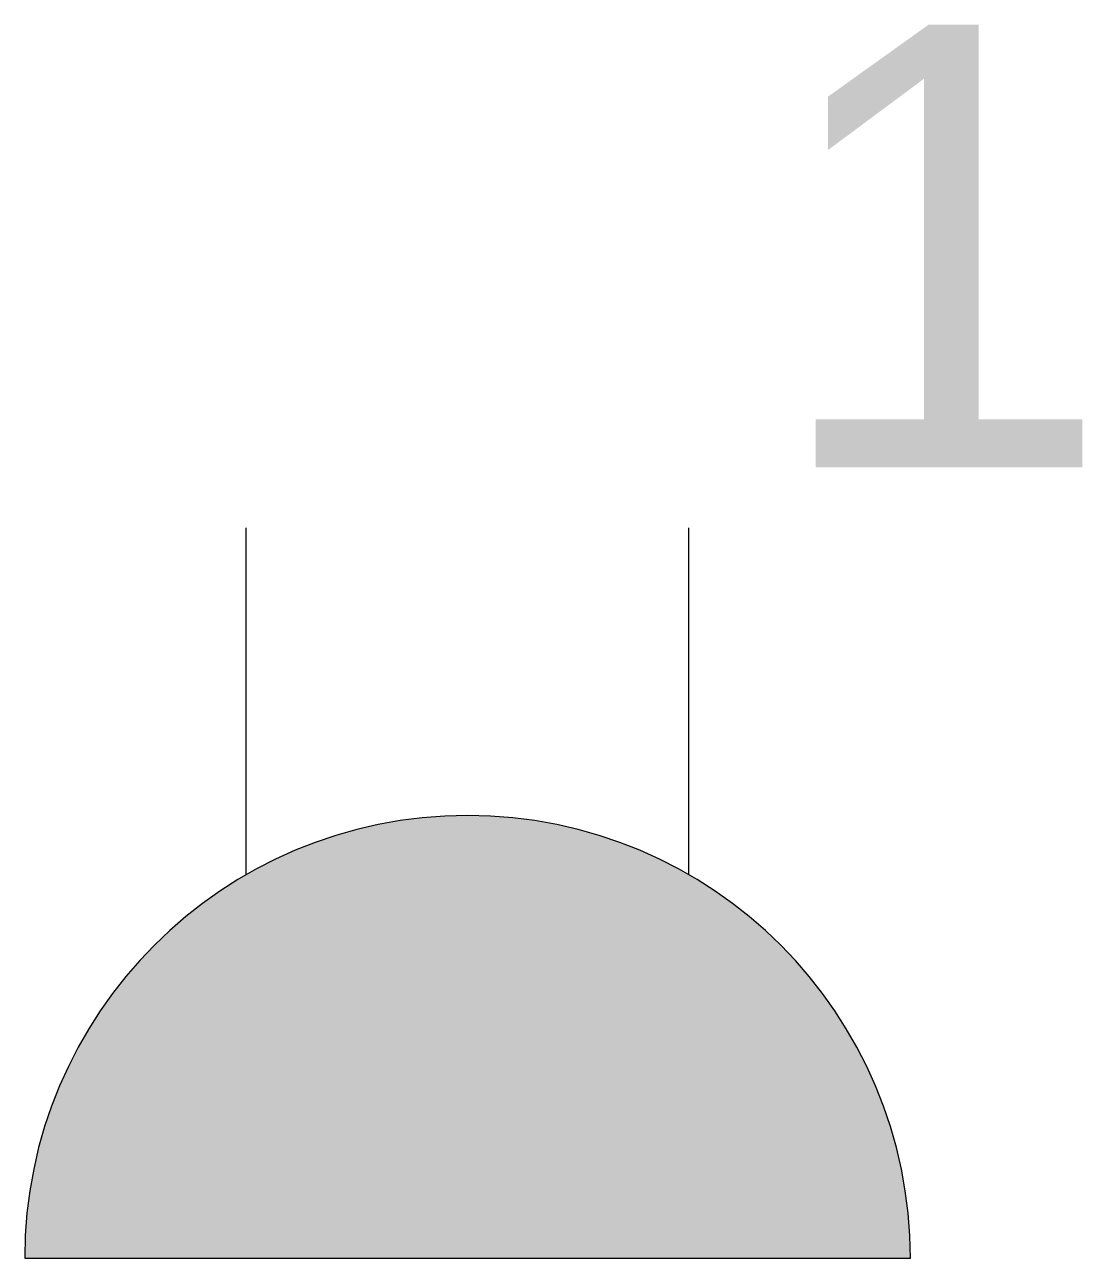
# Model space of a CAD drawing. Header units: millimetres. Extents: x -100 to 139, y 0 to 279.
import ezdxf

# ---------------------------------------------------------------- set-up
doc = ezdxf.new("R2010")
doc.units = ezdxf.units.MM
doc.header["$LTSCALE"] = 100
doc.styles.add('AV-ME-Text', font='arial.ttf', dxfattribs={"width": 0.8})

msp = doc.modelspace()

# ---------------------------------------------------------------- hatches: boundary and pattern name
at = {"transparency": 33554483}
h = msp.add_hatch(color=256, dxfattribs=at)
h.dxf.hatch_style = 1
h.paths.add_polyline_path([(-100, 0), (100, 0, 1)])

# ---------------------------------------------------------------- linework, layer by layer
for points in [[(-50, 86.6), (-50, 165)], [(50, 86.6), (50, 165)], [(-100, 0), (100, 0)]]:
    msp.add_lwpolyline(points)
msp.add_arc((0, 0), 100, 0, 180)

# ---------------------------------------------------------------- texts
at = {"style": 'AV-ME-Text'}
msp.add_attdef('1', (67.95, 178.6), '', height=100, dxfattribs=at)

doc.saveas('drawing.dxf')
